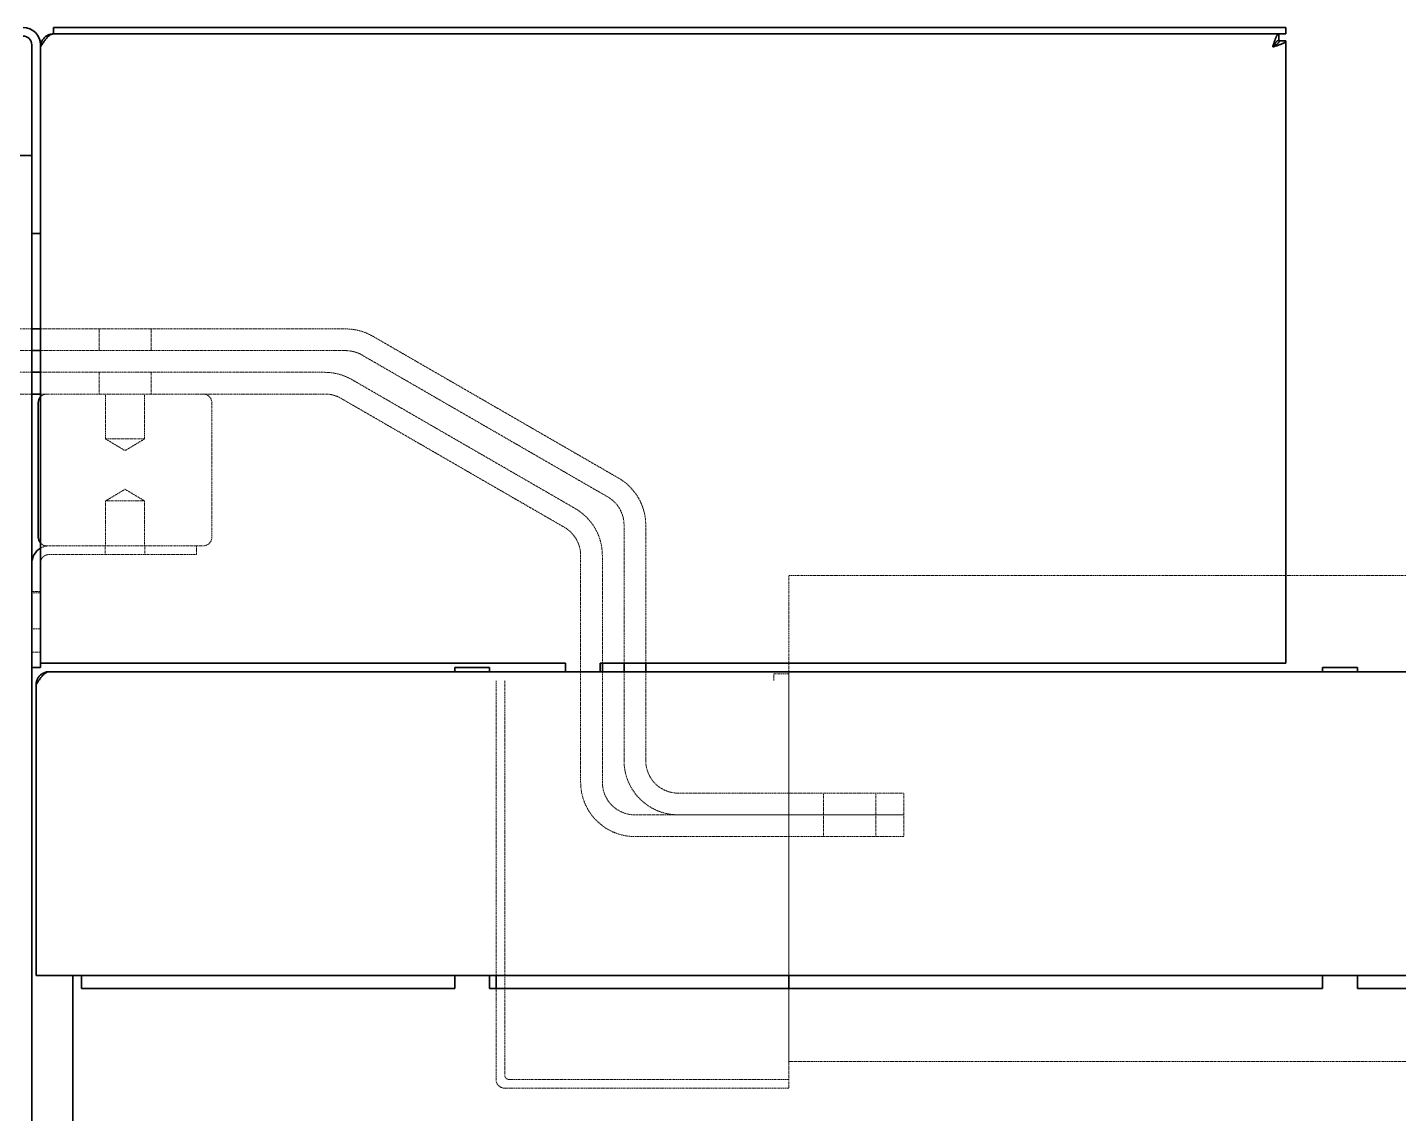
# Model space of a CAD drawing. Header units: millimetres. Extents: x -116965 to 323937, y 291661 to 566926.
# Drawn here: x -13502.1 to -13186.1, y 302032.2 to 302282.5 of the extents above; entities that cross this region are included whole.
import ezdxf

# ---------------------------------------------------------------- set-up
doc = ezdxf.new("R2010")
doc.units = ezdxf.units.MM
doc.linetypes.add('DASHED', pattern=[0.75, 0.5, -0.25])
doc.layers.add('Hidden Edges(Schneider)', color=7, linetype='DASHED', lineweight=18)
doc.layers.add('Visible Edges(Schneider)', color=7, linetype='Continuous', lineweight=35)

msp = doc.modelspace()

# ---------------------------------------------------------------- linework, layer by layer
at = {"layer": 'Hidden Edges(Schneider)', "ltscale": 0.131234}
for p, q in [((-13521.073145, 302213.021473), (-13501.073145, 302213.021473)), ((-13501.073145, 302208.021473), (-13521.073145, 302208.021473)), ((-13521.073145, 302203.021473), (-13501.073145, 302203.021473)), ((-13501.073145, 302198.021473), (-13521.073145, 302198.021473))]:
    msp.add_line(p, q, dxfattribs=at)
at = {"layer": 'Hidden Edges(Schneider)', "ltscale": 0.131857}
for p, q in [((-13499.073145, 302213.021473), (-13428.740441, 302213.021473)), ((-13428.740441, 302208.021473), (-13499.073145, 302208.021473))]:
    msp.add_line(p, q, dxfattribs=at)
at = {"layer": 'Hidden Edges(Schneider)', "ltscale": 0.025733}
for p, q in [((-13485.573145, 302208.021473), (-13485.573145, 302213.021473)), ((-13473.573145, 302208.021473), (-13473.573145, 302213.021473)), ((-13485.573145, 302198.021473), (-13485.573145, 302203.021473)), ((-13473.573145, 302198.021473), (-13473.573145, 302203.021473)), ((-13318.573145, 302106.021473), (-13318.573145, 302101.021473)), ((-13306.573145, 302106.021473), (-13306.573145, 302101.021473)), ((-13300.073145, 302106.021473), (-13300.073145, 302101.021473)), ((-13318.573145, 302101.021473), (-13318.573145, 302096.021473)), ((-13306.573145, 302101.021473), (-13306.573145, 302096.021473)), ((-13300.073145, 302101.021473), (-13300.073145, 302096.021473))]:
    msp.add_line(p, q, dxfattribs=at)
at = {"layer": 'Hidden Edges(Schneider)', "ltscale": 0.143118}
for p, q in [((-13422.490441, 302211.346791), (-13365.823145, 302178.629912)), ((-13368.323145, 302174.299785), (-13424.990441, 302207.016664))]:
    msp.add_line(p, q, dxfattribs=at)
at = {"layer": 'Hidden Edges(Schneider)', "ltscale": 0.143326}
msp.add_line((-13499.073145, 302203.021473), (-13433.544288, 302203.021473), dxfattribs=at)
at = {"layer": 'Hidden Edges(Schneider)', "ltscale": 0.129995}
for p, q in [((-13427.294288, 302201.346791), (-13375.823145, 302171.629912)), ((-13378.323145, 302167.299785), (-13429.794288, 302197.016664))]:
    msp.add_line(p, q, dxfattribs=at)
at = {"layer": 'Hidden Edges(Schneider)', "ltscale": 0.049242}
msp.add_line((-13489.52302, 302198.021473), (-13499.073145, 302198.021473), dxfattribs=at)
at = {"layer": 'Hidden Edges(Schneider)', "ltscale": 0.138351}
msp.add_line((-13489.52302, 302198.021473), (-13469.623271, 302198.021473), dxfattribs=at)
at = {"layer": 'Hidden Edges(Schneider)', "ltscale": 0.053365}
for p, q in [((-13484.073145, 302187.673473), (-13484.073145, 302198.021473)), ((-13475.073145, 302187.673473), (-13475.073145, 302198.021473)), ((-13484.073145, 302173.369473), (-13484.073145, 302163.021473)), ((-13475.073145, 302173.369473), (-13475.073145, 302163.021473))]:
    msp.add_line(p, q, dxfattribs=at)
at = {"layer": 'Hidden Edges(Schneider)', "ltscale": 0.157826}
msp.add_line((-13433.544288, 302198.021473), (-13469.623271, 302198.021473), dxfattribs=at)
at = {"layer": 'Hidden Edges(Schneider)', "ltscale": 0.135608}
for p, q in [((-13459.573145, 302165.021473), (-13459.573145, 302196.021473)), ((-13362.073145, 302101.021473), (-13300.073145, 302101.021473)), ((-13300.073145, 302096.021473), (-13362.073145, 302096.021473))]:
    msp.add_line(p, q, dxfattribs=at)
at = {"layer": 'Hidden Edges(Schneider)', "ltscale": 0.072942}
for p, q in [((-13475.073145, 302187.673473), (-13484.073145, 302187.673473)), ((-13484.073145, 302173.369473), (-13475.073145, 302173.369473))]:
    msp.add_line(p, q, dxfattribs=at)
at = {"layer": 'Hidden Edges(Schneider)', "ltscale": 0.027024}
for p, q in [((-13479.573145, 302184.9696), (-13484.073145, 302187.673473)), ((-13479.573145, 302184.9696), (-13475.073145, 302187.673473)), ((-13479.573145, 302176.073346), (-13484.073145, 302173.369473)), ((-13479.573145, 302176.073346), (-13475.073145, 302173.369473))]:
    msp.add_line(p, q, dxfattribs=at)
at = {"layer": 'Hidden Edges(Schneider)', "ltscale": 0.139034}
for p, q in [((-13364.573145, 302136.021473), (-13364.573145, 302167.804595)), ((-13359.573145, 302167.804595), (-13359.573145, 302136.021473))]:
    msp.add_line(p, q, dxfattribs=at)
at = {"layer": 'Hidden Edges(Schneider)', "ltscale": 0.021871}
msp.add_line((-13497.073145, 302163.021473), (-13497.573145, 302163.021473), dxfattribs=at)
at = {"layer": 'Hidden Edges(Schneider)', "ltscale": 0.122485}
for p, q in [((-13497.073145, 302163.021473), (-13469.073145, 302163.021473)), ((-13469.073145, 302161.021473), (-13497.073145, 302161.021473))]:
    msp.add_line(p, q, dxfattribs=at)
at = {"layer": 'Hidden Edges(Schneider)', "ltscale": 0.010233}
for p, q in [((-13484.123145, 302163.021473), (-13484.123145, 302161.021473)), ((-13475.023145, 302163.021473), (-13475.023145, 302161.021473)), ((-13463.073145, 302161.021473), (-13463.073145, 302163.021473)), ((-13501.073145, 302152.521473), (-13499.073145, 302152.521473)), ((-13499.073145, 302152.171473), (-13501.073145, 302152.171473)), ((-13499.073145, 302143.871473), (-13501.073145, 302143.871473)), ((-13501.073145, 302138.521473), (-13499.073145, 302138.521473))]:
    msp.add_line(p, q, dxfattribs=at)
at = {"layer": 'Hidden Edges(Schneider)', "ltscale": 0.048595}
for p, q in [((-13469.073145, 302163.021473), (-13463.073145, 302163.021473)), ((-13463.073145, 302161.021473), (-13469.073145, 302161.021473))]:
    msp.add_line(p, q, dxfattribs=at)
at = {"layer": 'Hidden Edges(Schneider)', "ltscale": 0.038136}
msp.add_line((-13461.573145, 302163.021473), (-13463.073145, 302163.021473), dxfattribs=at)
at = {"layer": 'Hidden Edges(Schneider)', "ltscale": 0.137226}
msp.add_line((-13374.573145, 302108.521473), (-13374.573145, 302160.804595), dxfattribs=at)
at = {"layer": 'Hidden Edges(Schneider)', "ltscale": 0.162619}
msp.add_line((-13369.573145, 302160.804595), (-13369.573145, 302136.021473), dxfattribs=at)
at = {"layer": 'Hidden Edges(Schneider)', "ltscale": 0.139436}
for p, q in [((-13326.573145, 302156.173992), (-13071.573145, 302156.173992)), ((-13071.573145, 302044.173992), (-13326.573145, 302044.173992))]:
    msp.add_line(p, q, dxfattribs=at)
at = {"layer": 'Hidden Edges(Schneider)', "ltscale": 0.146982}
msp.add_line((-13326.573145, 302044.173992), (-13326.573145, 302156.173992), dxfattribs=at)
at = {"layer": 'Hidden Edges(Schneider)', "ltscale": 0.167323}
msp.add_line((-13369.573145, 302134.021473), (-13369.573145, 302108.521473), dxfattribs=at)
at = {"layer": 'Hidden Edges(Schneider)', "ltscale": 0.134514}
for p, q in [((-13364.573145, 302113.521473), (-13364.573145, 302134.021473)), ((-13359.573145, 302134.021473), (-13359.573145, 302113.521473))]:
    msp.add_line(p, q, dxfattribs=at)
at = {"layer": 'Hidden Edges(Schneider)', "ltscale": 0.148438}
msp.add_line((-13394.073145, 302131.887498), (-13394.073145, 302064.021473), dxfattribs=at)
at = {"layer": 'Hidden Edges(Schneider)', "ltscale": 0.149278}
msp.add_line((-13392.073145, 302041.021473), (-13392.073145, 302132.021473), dxfattribs=at)
at = {"layer": 'Hidden Edges(Schneider)', "ltscale": 0.00765}
msp.add_line((-13330.073145, 302133.521473), (-13330.073145, 302132.021473), dxfattribs=at)
at = {"layer": 'Hidden Edges(Schneider)', "ltscale": 0.017983}
msp.add_line((-13330.073145, 302133.521473), (-13326.573145, 302133.521473), dxfattribs=at)
at = {"layer": 'Hidden Edges(Schneider)', "ltscale": 0.152012}
msp.add_line((-13326.573145, 302064.021473), (-13326.573145, 302133.521473), dxfattribs=at)
at = {"layer": 'Hidden Edges(Schneider)', "ltscale": 0.136483}
for p, q in [((-13352.073145, 302106.021473), (-13300.073145, 302106.021473)), ((-13300.073145, 302101.021473), (-13352.073145, 302101.021473))]:
    msp.add_line(p, q, dxfattribs=at)
at = {"layer": 'Hidden Edges(Schneider)', "ltscale": 0.137795}
for p, q in [((-13394.073145, 302061.021473), (-13394.073145, 302040.021473)), ((-13326.573145, 302040.021473), (-13326.573145, 302061.021473))]:
    msp.add_line(p, q, dxfattribs=at)
at = {"layer": 'Hidden Edges(Schneider)', "ltscale": 0.141076}
msp.add_line((-13326.573145, 302040.021473), (-13391.073145, 302040.021473), dxfattribs=at)
at = {"layer": 'Hidden Edges(Schneider)', "ltscale": 0.016132}
msp.add_line((-13326.573145, 302040.021473), (-13326.573145, 302038.021473), dxfattribs=at)
at = {"layer": 'Hidden Edges(Schneider)', "ltscale": 0.143263}
msp.add_line((-13392.073145, 302038.021473), (-13326.573145, 302038.021473), dxfattribs=at)
at = {"layer": 'Hidden Edges(Schneider)', "ltscale": 0.033716}
for centre in [(-13428.740441, 302200.521473), (-13433.544288, 302190.521473)]:
    msp.add_arc(centre, 12.5, 60, 90, dxfattribs=at)
at = {"layer": 'Hidden Edges(Schneider)', "ltscale": 0.020189}
for centre in [(-13428.740441, 302200.521473), (-13433.544288, 302190.521473)]:
    msp.add_arc(centre, 7.5, 60, 90, dxfattribs=at)
at = {"layer": 'Hidden Edges(Schneider)', "ltscale": 0.008663}
for centre, start, end in [((-13497.573145, 302196.021473), 90, 138.59037789), ((-13497.573145, 302165.021473), 221.40962211, 270)]:
    msp.add_arc(centre, 2, start, end, dxfattribs=at)
at = {"layer": 'Hidden Edges(Schneider)', "ltscale": 0.016132}
for centre, start, end in [((-13461.573145, 302196.021473), 0, 90), ((-13461.573145, 302165.021473), 270, 0), ((-13497.073145, 302159.021473), 90, 180), ((-13392.073145, 302040.021473), 180, 270)]:
    msp.add_arc(centre, 2, start, end, dxfattribs=at)
at = {"layer": 'Hidden Edges(Schneider)', "ltscale": 0.067532}
for centre in [(-13372.073145, 302167.804595), (-13382.073145, 302160.804595)]:
    msp.add_arc(centre, 12.5, 0, 60, dxfattribs=at)
at = {"layer": 'Hidden Edges(Schneider)', "ltscale": 0.040479}
for centre in [(-13372.073145, 302167.804595), (-13382.073145, 302160.804595)]:
    msp.add_arc(centre, 7.5, 0, 60, dxfattribs=at)
at = {"layer": 'Hidden Edges(Schneider)', "ltscale": 0.010721}
msp.add_arc((-13497.073145, 302159.021473), 4, 90, 120, dxfattribs=at)
at = {"layer": 'Hidden Edges(Schneider)', "ltscale": 0.128838}
for centre in [(-13352.073145, 302113.521473), (-13362.073145, 302108.521473)]:
    msp.add_arc(centre, 12.5, 180, 270, dxfattribs=at)
at = {"layer": 'Hidden Edges(Schneider)', "ltscale": 0.060768}
for centre in [(-13352.073145, 302113.521473), (-13362.073145, 302108.521473)]:
    msp.add_arc(centre, 7.5, 180, 270, dxfattribs=at)
at = {"layer": 'Hidden Edges(Schneider)', "ltscale": 0.008016}
msp.add_arc((-13391.073145, 302041.021473), 1, 180, 270, dxfattribs=at)
at = {"layer": 'Visible Edges(Schneider)'}
for p, q in [((-13496.073145, 302282.521473), (-13496.073145, 302281.021473)), ((-13496.073145, 302282.521473), (-13212.073145, 302282.521473)), ((-13212.073145, 302282.521473), (-13212.073145, 302281.021473)), ((-13496.073145, 302281.021473), (-13212.073145, 302281.021473)), ((-13213.673136, 302279.521473), (-13213.673136, 302281.021473)), ((-13213.573145, 302279.421473), (-13212.073145, 302279.421473)), ((-13212.073145, 302136.021473), (-13212.073145, 302279.421473)), ((-13501.073145, 302235.021473), (-13501.073145, 302278.521473)), ((-13499.073145, 302278.521473), (-13499.073145, 302235.021473)), ((-13501.073145, 302253.021473), (-13505.073145, 302253.021473)), ((-13499.073145, 302235.021473), (-13501.073145, 302235.021473)), ((-13501.073145, 302235.021473), (-13501.073145, 301930.021473)), ((-13499.073145, 302235.021473), (-13499.073145, 302136.021473)), ((-13501.073145, 302213.021473), (-13499.073145, 302213.021473)), ((-13499.073145, 302208.021473), (-13501.073145, 302208.021473)), ((-13501.073145, 302203.021473), (-13499.073145, 302203.021473)), ((-13499.073145, 302198.021473), (-13501.073145, 302198.021473)), ((-13499.573145, 302165.021473), (-13499.573145, 302196.021473)), ((-13499.073145, 302135.021473), (-13501.073145, 302135.021473)), ((-13378.073145, 302136.021473), (-13499.073145, 302136.021473)), ((-13499.073145, 302136.021473), (-13499.073145, 302135.021473)), ((-13497.073145, 302134.021473), (-13404.073145, 302134.021473)), ((-13404.073145, 302134.021473), (-13403.573145, 302134.021473)), ((-13404.073145, 302134.021473), (-13404.073145, 302133.979513)), ((-13394.073145, 302133.979513), (-13404.073145, 302133.979513)), ((-13403.573145, 302135.021473), (-13395.573145, 302135.021473)), ((-13403.573145, 302133.979513), (-13403.573145, 302135.021473)), ((-13395.573145, 302135.021473), (-13395.573145, 302133.979513)), ((-13395.573145, 302134.021473), (-13394.073145, 302134.021473)), ((-13394.073145, 302134.021473), (-13379.073145, 302134.021473)), ((-13394.073145, 302133.979513), (-13394.073145, 302134.021473)), ((-13379.073145, 302134.021473), (-13378.073145, 302134.021473)), ((-13379.073145, 302134.021473), (-13379.073145, 302133.979513)), ((-13369.073145, 302133.979513), (-13379.073145, 302133.979513)), ((-13378.073145, 302133.979513), (-13378.073145, 302136.021473)), ((-13370.073145, 302136.021473), (-13370.073145, 302133.979513)), ((-13215.073145, 302136.021473), (-13370.073145, 302136.021473)), ((-13370.073145, 302134.021473), (-13369.073145, 302134.021473)), ((-13369.573145, 302136.021473), (-13369.573145, 302134.021473)), ((-13369.073145, 302134.021473), (-13204.073145, 302134.021473)), ((-13369.073145, 302133.979513), (-13369.073145, 302134.021473)), ((-13364.573145, 302134.021473), (-13364.573145, 302136.021473)), ((-13359.573145, 302136.021473), (-13359.573145, 302134.021473)), ((-13212.073145, 302136.021473), (-13215.073145, 302136.021473)), ((-13204.073145, 302134.021473), (-13203.573145, 302134.021473)), ((-13204.073145, 302134.021473), (-13204.073145, 302133.979513)), ((-13194.073145, 302133.979513), (-13204.073145, 302133.979513)), ((-13203.573145, 302135.021473), (-13195.573145, 302135.021473)), ((-13203.573145, 302133.979513), (-13203.573145, 302135.021473)), ((-13195.573145, 302135.021473), (-13195.573145, 302133.979513)), ((-13195.573145, 302134.021473), (-13194.073145, 302134.021473)), ((-13194.073145, 302134.021473), (-13029.073145, 302134.021473)), ((-13194.073145, 302133.979513), (-13194.073145, 302134.021473)), ((-13500.073145, 302131.021473), (-13500.073145, 302064.021473)), ((-12898.073145, 302064.021473), (-13500.073145, 302064.021473)), ((-13491.573145, 302064.021473), (-13491.573145, 301936.521473)), ((-13489.573145, 302061.021473), (-13489.573145, 302064.021473)), ((-13403.573145, 302064.021473), (-13403.573145, 302061.021473)), ((-13395.573145, 302061.021473), (-13395.573145, 302064.021473)), ((-13394.073145, 302064.021473), (-13394.073145, 302061.021473)), ((-13326.573145, 302061.021473), (-13326.573145, 302064.021473)), ((-13203.573145, 302064.021473), (-13203.573145, 302061.021473)), ((-13195.573145, 302061.021473), (-13195.573145, 302064.021473)), ((-13403.573145, 302061.021473), (-13489.573145, 302061.021473)), ((-13203.573145, 302061.021473), (-13395.573145, 302061.021473)), ((-13003.573145, 302061.021473), (-13195.573145, 302061.021473))]:
    msp.add_line(p, q, dxfattribs=at)
at = {"layer": 'Visible Edges(Schneider)', "flags": 128}
for points in [[(-13496.073145, 302281.021473), (-13496.269706, 302281.015027), (-13496.465307, 302280.995731), (-13496.659318, 302280.963649), (-13496.850722, 302280.91895), (-13497.038357, 302280.861959), (-13497.221639, 302280.792926), (-13497.399988, 302280.712101), (-13497.572826, 302280.619733), (-13497.739573, 302280.516071), (-13497.899402, 302280.401554), (-13498.051055, 302280.277104), (-13498.194042, 302280.143215), (-13498.327931, 302280.000345), (-13498.452288, 302279.848951), (-13498.566679, 302279.689493), (-13498.670608, 302279.522535), (-13498.763289, 302279.349299), (-13498.844382, 302279.170494), (-13498.913628, 302278.986696), (-13498.970767, 302278.798511), (-13499.015426, 302278.60712), (-13499.047434, 302278.413399), (-13499.066703, 302278.217974), (-13499.073145, 302278.021473)], [(-13499.073145, 302278.021473), (-13498.947864, 302278.218117), (-13498.822689, 302278.413757), (-13498.697483, 302278.607763), (-13498.572188, 302278.79938), (-13498.447202, 302278.987186), (-13498.322488, 302279.170468), (-13498.197915, 302279.34866), (-13498.073349, 302279.521199), (-13497.948657, 302279.68752), (-13497.823706, 302279.84706), (-13497.698445, 302279.999155), (-13497.573437, 302280.142464), (-13497.44871, 302280.276401), (-13497.324132, 302280.400586), (-13497.199568, 302280.51464), (-13497.074888, 302280.618182), (-13496.949957, 302280.710832), (-13496.824686, 302280.792184), (-13496.699439, 302280.86161), (-13496.574223, 302280.918812), (-13496.44891, 302280.963594), (-13496.323646, 302280.995705), (-13496.198438, 302281.01502), (-13496.073145, 302281.021473)], [(-13213.673136, 302281.021473), (-13213.731577, 302281.015027), (-13213.78998, 302280.995731), (-13213.848421, 302280.963649), (-13213.906824, 302280.91895), (-13213.965094, 302280.861959), (-13214.023287, 302280.792926), (-13214.081461, 302280.712101), (-13214.139693, 302280.619733), (-13214.198038, 302280.516071), (-13214.25646, 302280.401554), (-13214.314768, 302280.277104), (-13214.372961, 302280.143215), (-13214.431155, 302280.000345), (-13214.489367, 302279.848951), (-13214.547674, 302279.689493), (-13214.606116, 302279.522535), (-13214.6645, 302279.349299), (-13214.722826, 302279.170494), (-13214.781191, 302278.986696), (-13214.839632, 302278.798511), (-13214.898035, 302278.60712), (-13214.956381, 302278.413399), (-13215.014727, 302278.217974), (-13215.073149, 302278.021473)], [(-13215.073149, 302278.021473), (-13215.014708, 302278.119748), (-13214.956419, 302278.217347), (-13214.898226, 302278.313961), (-13214.840071, 302278.409283), (-13214.781878, 302278.503006), (-13214.723589, 302278.594822), (-13214.665129, 302278.684421), (-13214.606707, 302278.771134), (-13214.548437, 302278.85442), (-13214.490244, 302278.934033), (-13214.432089, 302279.009728), (-13214.373877, 302279.08126), (-13214.315588, 302279.148382), (-13214.257128, 302279.210846), (-13214.198668, 302279.268184), (-13214.140322, 302279.320089), (-13214.081976, 302279.36641), (-13214.023611, 302279.406996), (-13213.965132, 302279.441695), (-13213.906672, 302279.470275), (-13213.848307, 302279.492596), (-13213.78998, 302279.508604), (-13213.731615, 302279.518247), (-13213.673136, 302279.521473)], [(-13213.573153, 302279.421473), (-13213.576376, 302279.363037), (-13213.585989, 302279.304754), (-13213.601935, 302279.246561), (-13213.624155, 302279.188398), (-13213.652537, 302279.130201), (-13213.687041, 302279.071909), (-13213.727591, 302279.013461), (-13213.77392, 302278.955037), (-13213.825667, 302278.896763), (-13213.882677, 302278.838574), (-13213.944723, 302278.78041), (-13214.011614, 302278.722208), (-13214.083159, 302278.663907), (-13214.159148, 302278.605447), (-13214.239046, 302278.547001), (-13214.322417, 302278.488641), (-13214.408953, 302278.430306), (-13214.498408, 302278.371933), (-13214.590475, 302278.31346), (-13214.684603, 302278.255005), (-13214.780237, 302278.196641), (-13214.877074, 302278.138306), (-13214.974825, 302278.079937), (-13215.073149, 302278.021473)], [(-13215.073149, 302278.021473), (-13214.876578, 302278.079911), (-13214.680979, 302278.138314), (-13214.486964, 302278.196746), (-13214.295561, 302278.255152), (-13214.107935, 302278.313422), (-13213.924658, 302278.371616), (-13213.746302, 302278.429798), (-13213.573458, 302278.488029), (-13213.406718, 302278.546372), (-13213.246882, 302278.604797), (-13213.095228, 302278.66309), (-13212.952254, 302278.721296), (-13212.818358, 302278.779476), (-13212.693999, 302278.837691), (-13212.579615, 302278.896005), (-13212.475684, 302278.954442), (-13212.383005, 302279.012822), (-13212.301905, 302279.071161), (-13212.232668, 302279.129522), (-13212.175524, 302279.187961), (-13212.130873, 302279.246359), (-13212.098849, 302279.304702), (-13212.079584, 302279.363052), (-13212.073138, 302279.421473)], [(-13497.07316, 302134.021474), (-13497.198435, 302134.015022), (-13497.323595, 302133.995715), (-13497.448794, 302133.963626), (-13497.574107, 302133.918863), (-13497.699076, 302133.86179), (-13497.823817, 302133.792718), (-13497.948366, 302133.71193), (-13498.072954, 302133.619705), (-13498.197619, 302133.516324), (-13498.322588, 302133.402069), (-13498.447863, 302133.277305), (-13498.572871, 302133.143123), (-13498.697573, 302133.000181), (-13498.822161, 302132.848983), (-13498.946711, 302132.690035), (-13499.071413, 302132.523835), (-13499.196345, 302132.350886), (-13499.321619, 302132.171758), (-13499.446856, 302131.987713), (-13499.572054, 302131.799563), (-13499.697367, 302131.607922), (-13499.822642, 302131.413828), (-13499.94784, 302131.218134), (-13500.073153, 302131.021474)], [(-13500.073153, 302131.021474), (-13500.066706, 302131.218026), (-13500.047442, 302131.413315), (-13500.015513, 302131.606718), (-13499.970995, 302131.797617), (-13499.91408, 302131.985391), (-13499.844843, 302132.169421), (-13499.763628, 302132.348576), (-13499.671122, 302132.521649), (-13499.567591, 302132.688118), (-13499.453455, 302132.847455), (-13499.328982, 302132.999137), (-13499.194628, 302133.142644), (-13499.051043, 302133.277116), (-13498.899294, 302133.401621), (-13498.739954, 302133.515809), (-13498.573519, 302133.619331), (-13498.400523, 302133.711839), (-13498.221499, 302133.792992), (-13498.037363, 302133.862301), (-13497.84949, 302133.919283), (-13497.658488, 302133.963812), (-13497.465044, 302133.995765), (-13497.269694, 302134.015027), (-13497.07316, 302134.021474)]]:
    msp.add_lwpolyline(points, dxfattribs=at)
at = {"layer": 'Visible Edges(Schneider)'}
for centre, radius, start, end in [((-13503.073145, 302278.521473), 4, 0, 90), ((-13503.073145, 302278.521473), 2, 0, 90), ((-13497.573145, 302196.021473), 2, 138.59037789, 180), ((-13497.073145, 302159.021473), 4, 120, 180), ((-13497.573145, 302165.021473), 2, 180, 221.40962211)]:
    msp.add_arc(centre, radius, start, end, dxfattribs=at)

doc.saveas('drawing.dxf')
